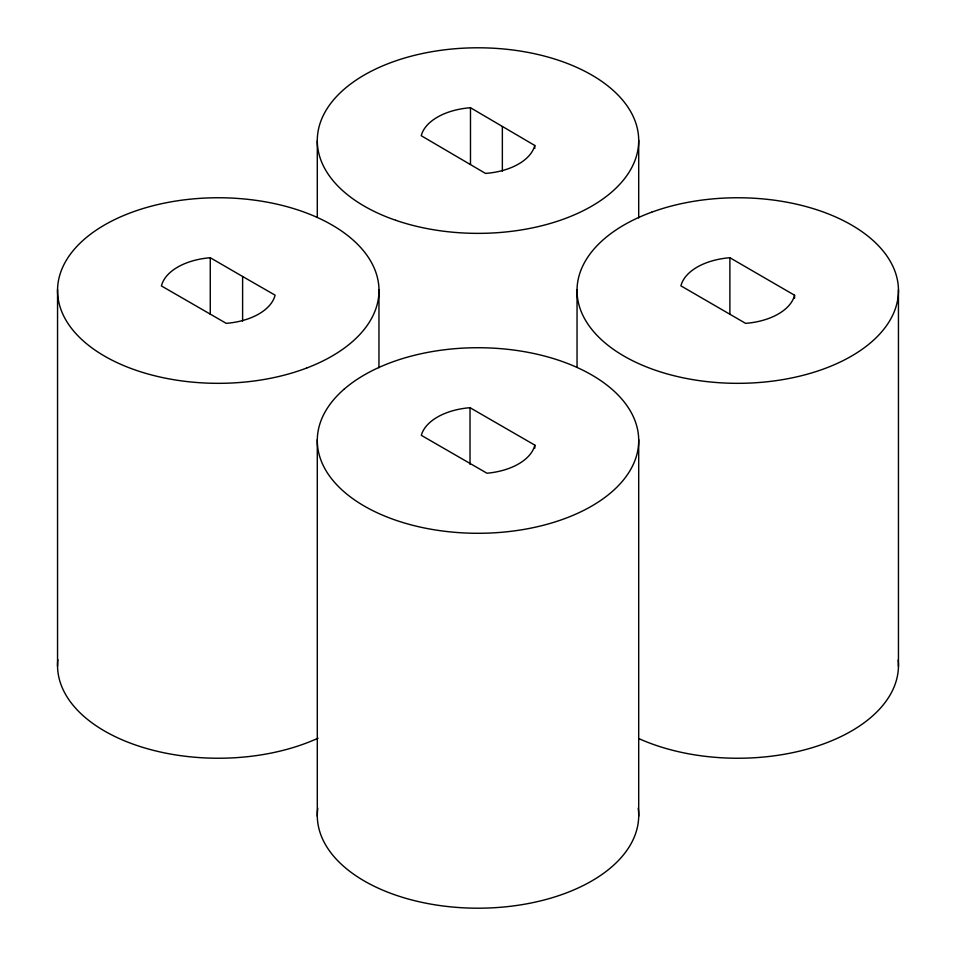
<?xml version="1.0" encoding="UTF-8"?>
<svg xmlns="http://www.w3.org/2000/svg" width="956" height="956" viewBox="0 0 956 956"><rect width="100%" height="100%" fill="white"/><g stroke="black" fill="none" stroke-linecap="round" stroke-linejoin="round"><path stroke-width="1.43" d="M242.609 276.487L275.089 295.153A57.396 33.137 0 0 1 226.249 323.355L161.421 285.94A57.396 33.137 0 0 1 210.272 257.726L242.609 276.487L242.609 321.216M534.834 445.126A57.396 33.137 0 0 1 486.974 473.232L421.309 435.327A57.396 33.137 0 0 1 470.017 407.698L534.834 445.126L534.834 448.101M794.567 295.237A57.396 33.137 0 0 1 745.608 323.367L680.923 285.856A57.396 33.137 0 0 1 729.882 257.726L794.567 295.237L794.567 298.212M534.774 145.467A57.396 33.137 0 0 1 485.517 173.43L421.226 135.704A57.396 33.137 0 0 1 470.483 107.729L534.774 145.467L534.774 148.455M898.449 289.895L898.449 666.428M729.882 257.726L729.882 314.381M638.704 140.269L638.704 217.944M638.704 439.676L638.704 816.209M577.042 289.572L577.042 367.367M502.354 126.527L502.354 171.255M470.483 107.729L470.483 164.396M470.017 407.698L470.017 464.353M378.958 289.907L378.958 367.702M317.296 140.902L317.296 217.072M317.296 439.724L317.296 816.245M210.272 257.726L210.272 314.393M57.551 289.572L57.551 666.105M318.073 738.175A160.704 92.78 0 0 1 143.794 747.676A160.704 92.78 0 0 1 57.862 659.628M638.214 808.119A160.704 92.78 0 0 1 478.036 908.2A160.704 92.78 0 0 1 317.786 808.155M898.174 659.951A160.704 92.78 0 0 1 812.947 747.461A160.704 92.78 0 0 1 639.683 738.964M343.969 389.319L342.439 390.669A160.704 92.78 0 0 0 364.391 506.13A160.704 92.78 0 0 0 564.375 518.75L566.729 517.865A160.704 92.78 0 0 0 591.609 374.883A160.704 92.78 0 0 0 343.969 389.319M651.634 212.208L649.279 213.08A160.704 92.78 0 0 0 602.806 340.945A160.704 92.78 0 0 0 823.857 368.885L826.211 368.012A160.704 92.78 0 0 0 872.685 240.147A160.704 92.78 0 0 0 651.634 212.208M306.721 368.012L304.367 368.885A160.704 92.78 0 0 1 57.73 294.962A160.704 92.78 0 0 1 291.054 207.822A160.704 92.78 0 0 1 306.721 368.012M395.7 220.274A160.704 92.78 0 0 0 638.692 141.894A160.704 92.78 0 0 0 399.608 59.583A160.704 92.78 0 0 0 395.7 220.274"/></g></svg>
